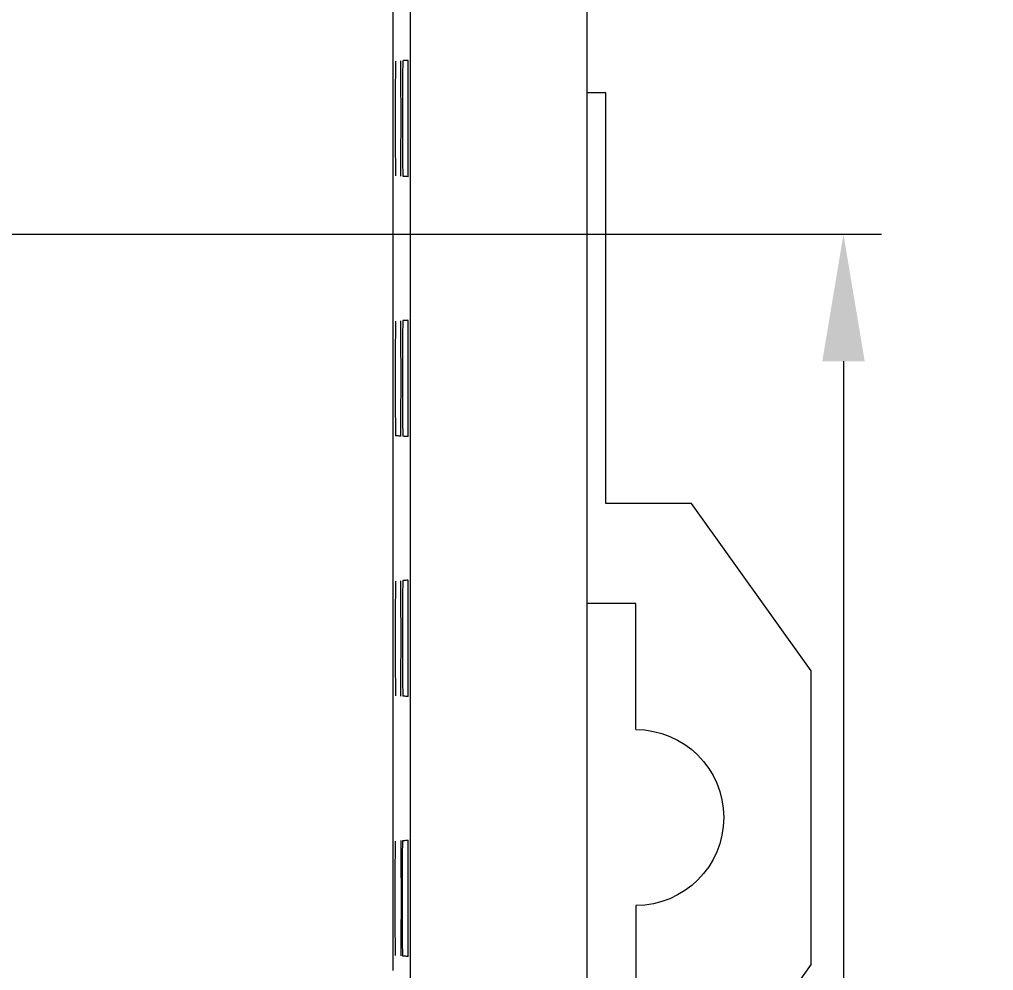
# Model space of a CAD drawing. Header units: millimetres. Extents: x -195 to 1349, y 148 to 750.
# Drawn here: x 1251.84 to 1268.7, y 457.99 to 474.45 of the extents above; entities that cross this region are included whole.
import ezdxf

# ---------------------------------------------------------------- set-up
doc = ezdxf.new("R2010")
doc.units = ezdxf.units.MM
doc.layers.get('0').update_dxf_attribs({"linetype": 'CONTINUOUS'})
doc.layers.get('Defpoints').update_dxf_attribs({"linetype": 'CONTINUOUS'})
doc.layers.add('4', color=7, linetype='CONTINUOUS', true_color=0xffffff)
doc.layers.add('55', color=7, linetype='CONTINUOUS', true_color=0xffffff)
doc.styles.add('ROMANC', font='romanc.shx', dxfattribs={"bigfont": 'gbcbig.shx'})
doc.dimstyles.new('YanXiu', dxfattribs={"dimtxt": 3.5, "dimasz": 2.2, "dimexe": 0.66, "dimexo": 0.66, "dimgap": 0.66, "dimtad": 0, "dimdec": 1, "dimdsep": 46, "dimtxsty": 'ROMANC', "dimcen": 0, "dimclrd": 131, "dimclre": 131, "dimclrt": 42, "dimazin": 2, "dimtfac": 1, "dimtdec": 1, "dimtofl": 0, "dimtmove": 0, "dimatfit": 3, "dimfxl": 1, "dimlwd": 5, "dimlwe": 5, "dimarcsym": 0})

# ---------------------------------------------------------------- blocks, each defined once
blk = doc.blocks.new('*D57')
at = {"color": 131, "lineweight": 5, "transparency": 16777216}
for p, q in [((1258.018, 492.781), (1285.866, 492.781)), ((1285.206, 490.581), (1285.206, 412.229)), ((1285.206, 319.889), (1285.206, 398.242)), ((1258.693, 317.689), (1285.866, 317.689))]:
    blk.add_line(p, q, dxfattribs=at)
at = {"color": 131, "lineweight": 18, "transparency": 16777216}
for points in [[(1284.839, 490.581), (1285.573, 490.581), (1285.206, 492.781)], [(1284.839, 319.889), (1285.573, 319.889), (1285.206, 317.689)]]:
    blk.add_solid(points, dxfattribs=at)
at = {"layer": 'Defpoints', "color": 0, "lineweight": 18, "transparency": 16777216}
for p in [(1257.358, 492.781), (1258.033, 317.689), (1285.206, 317.689)]:
    blk.add_point(p, dxfattribs=at)
at = {"color": 42, "lineweight": 18, "transparency": 16777216, "insert": (1285.206, 405.235), "char_height": 3.5, "attachment_point": 5, "rotation": 90, "style": 'ROMANC'}
blk.add_mtext('175.1', dxfattribs=at)
blk = doc.blocks.new('*D60')
at = {"color": 131, "lineweight": 5, "transparency": 16777216}
for p, q in [((1251.369, 470.733), (1266.762, 470.733)), ((1266.102, 468.533), (1266.102, 409.729)), ((1266.102, 341.938), (1266.102, 400.742)), ((1250.651, 339.738), (1266.762, 339.738))]:
    blk.add_line(p, q, dxfattribs=at)
at = {"color": 131, "lineweight": 18, "transparency": 16777216}
for points in [[(1265.735, 468.533), (1266.469, 468.533), (1266.102, 470.733)], [(1265.735, 341.938), (1266.469, 341.938), (1266.102, 339.738)]]:
    blk.add_solid(points, dxfattribs=at)
at = {"layer": 'Defpoints', "color": 0, "lineweight": 18, "transparency": 16777216}
for p in [(1250.709, 470.733), (1249.991, 339.738), (1266.102, 339.738)]:
    blk.add_point(p, dxfattribs=at)
at = {"color": 42, "lineweight": 18, "transparency": 16777216, "insert": (1266.102, 405.235), "char_height": 3.5, "attachment_point": 5, "rotation": 90, "style": 'ROMANC'}
blk.add_mtext('131', dxfattribs=at)
blk = doc.blocks.new('*D61')
at = {"color": 131, "lineweight": 5, "transparency": 16777216}
for p, q in [((1248.12, 488.732), (1273.648, 488.732)), ((1272.988, 486.532), (1272.988, 410.145)), ((1272.988, 323.939), (1272.988, 400.325)), ((1248.12, 321.739), (1273.648, 321.739))]:
    blk.add_line(p, q, dxfattribs=at)
at = {"color": 131, "lineweight": 18, "transparency": 16777216}
for points in [[(1272.621, 486.532), (1273.355, 486.532), (1272.988, 488.732)], [(1272.621, 323.939), (1273.355, 323.939), (1272.988, 321.739)]]:
    blk.add_solid(points, dxfattribs=at)
at = {"layer": 'Defpoints', "color": 0, "lineweight": 18, "transparency": 16777216}
for p in [(1247.46, 488.732), (1247.46, 321.739), (1272.988, 321.739)]:
    blk.add_point(p, dxfattribs=at)
at = {"color": 42, "lineweight": 18, "transparency": 16777216, "insert": (1272.988, 405.235), "char_height": 3.5, "attachment_point": 5, "rotation": 90, "style": 'ROMANC'}
blk.add_mtext('167', dxfattribs=at)
blk = doc.blocks.new('*D62')
at = {"color": 131, "lineweight": 5, "transparency": 16777216}
for p, q in [((1256.338, 491.231), (1278.941, 491.231)), ((1278.281, 489.031), (1278.281, 410.145)), ((1278.281, 321.439), (1278.281, 400.325)), ((1257.583, 319.239), (1278.941, 319.239))]:
    blk.add_line(p, q, dxfattribs=at)
at = {"color": 131, "lineweight": 18, "transparency": 16777216}
for points in [[(1277.914, 489.031), (1278.648, 489.031), (1278.281, 491.231)], [(1277.914, 321.439), (1278.648, 321.439), (1278.281, 319.239)]]:
    blk.add_solid(points, dxfattribs=at)
at = {"layer": 'Defpoints', "color": 0, "lineweight": 18, "transparency": 16777216}
for p in [(1255.678, 491.231), (1256.923, 319.239), (1278.281, 319.239)]:
    blk.add_point(p, dxfattribs=at)
at = {"color": 42, "lineweight": 18, "transparency": 16777216, "insert": (1278.281, 405.235), "char_height": 3.5, "attachment_point": 5, "rotation": 90, "style": 'ROMANC'}
blk.add_mtext('172', dxfattribs=at)
blk = doc.blocks.new('*D63')
at = {"color": 131, "lineweight": 5, "transparency": 16777216}
for p, q in [((1244.605, 499.735), (1291.557, 499.735)), ((1290.897, 497.535), (1290.897, 410.145)), ((1290.897, 312.935), (1290.897, 400.325)), ((1244.997, 310.735), (1291.557, 310.735))]:
    blk.add_line(p, q, dxfattribs=at)
at = {"color": 131, "lineweight": 18, "transparency": 16777216}
for points in [[(1290.53, 497.535), (1291.264, 497.535), (1290.897, 499.735)], [(1290.53, 312.935), (1291.264, 312.935), (1290.897, 310.735)]]:
    blk.add_solid(points, dxfattribs=at)
at = {"layer": 'Defpoints', "color": 0, "lineweight": 18, "transparency": 16777216}
for p in [(1243.945, 499.735), (1244.337, 310.735), (1290.897, 310.735)]:
    blk.add_point(p, dxfattribs=at)
at = {"color": 42, "lineweight": 18, "transparency": 16777216, "insert": (1290.897, 405.235), "char_height": 3.5, "attachment_point": 5, "rotation": 90, "style": 'ROMANC'}
blk.add_mtext('189', dxfattribs=at)
blk = doc.blocks.new('*D64')
at = {"color": 131, "lineweight": 5, "transparency": 16777216}
for p, q in [((1260.272, 505.033), (1297.486, 505.033)), ((1296.826, 502.833), (1296.826, 412.645)), ((1296.826, 307.638), (1296.826, 397.825)), ((1259.363, 305.438), (1297.486, 305.438))]:
    blk.add_line(p, q, dxfattribs=at)
at = {"color": 131, "lineweight": 18, "transparency": 16777216}
for points in [[(1296.46, 502.833), (1297.193, 502.833), (1296.826, 505.033)], [(1296.46, 307.638), (1297.193, 307.638), (1296.826, 305.438)]]:
    blk.add_solid(points, dxfattribs=at)
at = {"layer": 'Defpoints', "color": 0, "lineweight": 18, "transparency": 16777216}
for p in [(1259.612, 505.033), (1296.826, 505.033), (1258.703, 305.438)]:
    blk.add_point(p, dxfattribs=at)
at = {"color": 42, "lineweight": 18, "transparency": 16777216, "insert": (1296.826, 405.235), "char_height": 3.5, "attachment_point": 5, "rotation": 90, "style": 'ROMANC'}
blk.add_mtext('199.6', dxfattribs=at)

msp = doc.modelspace()

# ---------------------------------------------------------------- linework, layer by layer
at = {"layer": '4', "color": 7, "linetype": 'Continuous', "lineweight": 18}
for p, q in [((1261.659, 493.431), (1261.659, 317.039)), ((1258.609, 317.689), (1258.609, 492.781))]:
    msp.add_line(p, q, dxfattribs=at)
for points, knots in [([(1258.301, 490.882), (1258.301, 480.061), (1258.301, 469.239), (1258.301, 458.274), (1258.301, 458.13), (1258.301, 457.985)], [0, 0, 0, 0, 0.986847, 0.986847, 1, 1, 1, 1]), ([(1258.348, 473.727), (1258.348, 473.727), (1258.348, 473.721), (1258.347, 473.702), (1258.347, 473.694), (1258.347, 473.675), (1258.347, 473.664), (1258.346, 473.639), (1258.346, 473.612), (1258.346, 473.578), (1258.345, 473.551), (1258.345, 473.542), (1258.345, 473.523), (1258.345, 473.513), (1258.345, 473.481), (1258.345, 473.46), (1258.344, 473.391), (1258.344, 473.341), (1258.344, 473.273), (1258.344, 473.26), (1258.344, 473.232), (1258.344, 473.217), (1258.344, 473.174), (1258.344, 473.145), (1258.344, 473.086), (1258.343, 473.055), (1258.343, 473.009), (1258.343, 472.993), (1258.343, 472.961), (1258.343, 472.945), (1258.343, 472.897), (1258.343, 472.833), (1258.343, 472.769), (1258.343, 472.704), (1258.343, 472.671), (1258.343, 472.623), (1258.343, 472.606), (1258.343, 472.574), (1258.343, 472.494), (1258.343, 472.417), (1258.344, 472.342), (1258.344, 472.327), (1258.344, 472.297), (1258.344, 472.283), (1258.344, 472.239), (1258.344, 472.212), (1258.344, 472.131), (1258.344, 472.081), (1258.345, 472.023), (1258.345, 472.012), (1258.345, 471.99), (1258.345, 471.979), (1258.345, 471.948), (1258.345, 471.929), (1258.346, 471.893), (1258.346, 471.876), (1258.346, 471.846), (1258.346, 471.832), (1258.347, 471.807), (1258.347, 471.785), (1258.347, 471.769), (1258.348, 471.756), (1258.348, 471.751), (1258.348, 471.745), (1258.348, 471.743), (1258.348, 471.743)], [0, 0, 0, 0, 0.0625, 0.0625, 0.09375, 0.09375, 0.125, 0.125, 0.15625, 0.1875, 0.1875, 0.203125, 0.203125, 0.21875, 0.21875, 0.25, 0.25, 0.3125, 0.3125, 0.328125, 0.328125, 0.34375, 0.34375, 0.375, 0.375, 0.40625, 0.40625, 0.421875, 0.421875, 0.4375, 0.4375, 0.46875, 0.5, 0.5, 0.53125, 0.53125, 0.546875, 0.546875, 0.5625, 0.625, 0.625, 0.640625, 0.640625, 0.65625, 0.65625, 0.6875, 0.6875, 0.75, 0.75, 0.765625, 0.765625, 0.78125, 0.78125, 0.8125, 0.8125, 0.84375, 0.84375, 0.875, 0.875, 0.90625, 0.9375, 0.9375, 0.96875, 0.96875, 1, 1, 1, 1]), ([(1258.438, 471.737), (1258.438, 471.737), (1258.438, 471.743), (1258.439, 471.762), (1258.439, 471.77), (1258.439, 471.785), (1258.439, 471.79), (1258.439, 471.801), (1258.439, 471.807), (1258.44, 471.825), (1258.44, 471.853), (1258.44, 471.887), (1258.441, 471.914), (1258.441, 471.923), (1258.441, 471.943), (1258.441, 471.953), (1258.441, 471.984), (1258.441, 472.006), (1258.442, 472.075), (1258.442, 472.125), (1258.442, 472.194), (1258.442, 472.208), (1258.442, 472.236), (1258.442, 472.25), (1258.442, 472.293), (1258.442, 472.323), (1258.442, 472.383), (1258.443, 472.413), (1258.443, 472.46), (1258.443, 472.476), (1258.443, 472.508), (1258.443, 472.524), (1258.443, 472.572), (1258.443, 472.637), (1258.443, 472.702), (1258.443, 472.767), (1258.443, 472.8), (1258.443, 472.849), (1258.443, 472.865), (1258.443, 472.898), (1258.443, 472.978), (1258.443, 473.056), (1258.442, 473.132), (1258.442, 473.147), (1258.442, 473.176), (1258.442, 473.191), (1258.442, 473.234), (1258.442, 473.262), (1258.442, 473.344), (1258.442, 473.394), (1258.441, 473.452), (1258.441, 473.464), (1258.441, 473.486), (1258.441, 473.496), (1258.441, 473.527), (1258.441, 473.547), (1258.44, 473.583), (1258.44, 473.6), (1258.44, 473.631), (1258.44, 473.645), (1258.439, 473.67), (1258.439, 473.692), (1258.439, 473.708), (1258.438, 473.721), (1258.438, 473.726), (1258.438, 473.732), (1258.438, 473.734), (1258.438, 473.734)], [0, 0, 0, 0, 0.0625, 0.0625, 0.09375, 0.09375, 0.109375, 0.109375, 0.125, 0.125, 0.15625, 0.1875, 0.1875, 0.203125, 0.203125, 0.21875, 0.21875, 0.25, 0.25, 0.3125, 0.3125, 0.328125, 0.328125, 0.34375, 0.34375, 0.375, 0.375, 0.40625, 0.40625, 0.421875, 0.421875, 0.4375, 0.4375, 0.46875, 0.5, 0.5, 0.53125, 0.53125, 0.546875, 0.546875, 0.5625, 0.625, 0.625, 0.640625, 0.640625, 0.65625, 0.65625, 0.6875, 0.6875, 0.75, 0.75, 0.765625, 0.765625, 0.78125, 0.78125, 0.8125, 0.8125, 0.84375, 0.84375, 0.875, 0.875, 0.90625, 0.9375, 0.9375, 0.96875, 0.96875, 1, 1, 1, 1]), ([(1258.474, 473.736), (1258.474, 473.736), (1258.473, 473.73), (1258.473, 473.711), (1258.473, 473.703), (1258.472, 473.684), (1258.472, 473.672), (1258.472, 473.647), (1258.472, 473.619), (1258.471, 473.586), (1258.471, 473.559), (1258.471, 473.549), (1258.471, 473.53), (1258.471, 473.519), (1258.471, 473.488), (1258.471, 473.466), (1258.47, 473.397), (1258.47, 473.347), (1258.47, 473.278), (1258.47, 473.264), (1258.47, 473.236), (1258.47, 473.222), (1258.469, 473.178), (1258.469, 473.149), (1258.469, 473.089), (1258.469, 473.058), (1258.469, 473.011), (1258.469, 472.995), (1258.469, 472.963), (1258.469, 472.947), (1258.469, 472.899), (1258.469, 472.834), (1258.469, 472.769), (1258.469, 472.704), (1258.469, 472.671), (1258.469, 472.622), (1258.469, 472.605), (1258.469, 472.573), (1258.469, 472.492), (1258.469, 472.414), (1258.469, 472.338), (1258.469, 472.323), (1258.469, 472.293), (1258.469, 472.279), (1258.47, 472.235), (1258.47, 472.207), (1258.47, 472.126), (1258.47, 472.075), (1258.47, 472.017), (1258.471, 472.005), (1258.471, 471.983), (1258.471, 471.973), (1258.471, 471.941), (1258.471, 471.922), (1258.471, 471.886), (1258.471, 471.869), (1258.472, 471.838), (1258.472, 471.824), (1258.472, 471.798), (1258.473, 471.776), (1258.473, 471.76), (1258.473, 471.748), (1258.473, 471.743), (1258.474, 471.736), (1258.474, 471.734), (1258.474, 471.734)], [0, 0, 0, 0, 0.0625, 0.0625, 0.09375, 0.09375, 0.125, 0.125, 0.15625, 0.1875, 0.1875, 0.203125, 0.203125, 0.21875, 0.21875, 0.25, 0.25, 0.3125, 0.3125, 0.328125, 0.328125, 0.34375, 0.34375, 0.375, 0.375, 0.40625, 0.40625, 0.421875, 0.421875, 0.4375, 0.4375, 0.46875, 0.5, 0.5, 0.53125, 0.53125, 0.546875, 0.546875, 0.5625, 0.625, 0.625, 0.640625, 0.640625, 0.65625, 0.65625, 0.6875, 0.6875, 0.75, 0.75, 0.765625, 0.765625, 0.78125, 0.78125, 0.8125, 0.8125, 0.84375, 0.84375, 0.875, 0.875, 0.90625, 0.9375, 0.9375, 0.96875, 0.96875, 1, 1, 1, 1]), ([(1258.563, 473.742), (1258.55, 473.741), (1258.537, 473.741), (1258.514, 473.739), (1258.505, 473.738), (1258.489, 473.737), (1258.481, 473.737), (1258.474, 473.736)], [0, 0, 0, 0, 0.448295, 0.448295, 0.75351, 0.75351, 1, 1, 1, 1]), ([(1258.563, 471.728), (1258.564, 471.728), (1258.564, 471.735), (1258.564, 471.754), (1258.565, 471.762), (1258.565, 471.776), (1258.565, 471.781), (1258.565, 471.793), (1258.565, 471.799), (1258.565, 471.817), (1258.566, 471.846), (1258.566, 471.879), (1258.566, 471.907), (1258.566, 471.916), (1258.566, 471.936), (1258.567, 471.946), (1258.567, 471.978), (1258.567, 472), (1258.567, 472.069), (1258.567, 472.12), (1258.568, 472.189), (1258.568, 472.203), (1258.568, 472.231), (1258.568, 472.246), (1258.568, 472.289), (1258.568, 472.319), (1258.568, 472.38), (1258.568, 472.411), (1258.568, 472.458), (1258.568, 472.474), (1258.568, 472.506), (1258.568, 472.522), (1258.568, 472.571), (1258.569, 472.636), (1258.569, 472.702), (1258.569, 472.767), (1258.569, 472.8), (1258.569, 472.85), (1258.569, 472.866), (1258.568, 472.899), (1258.568, 472.98), (1258.568, 473.059), (1258.568, 473.135), (1258.568, 473.15), (1258.568, 473.18), (1258.568, 473.195), (1258.568, 473.239), (1258.568, 473.267), (1258.567, 473.349), (1258.567, 473.4), (1258.567, 473.459), (1258.567, 473.47), (1258.567, 473.492), (1258.567, 473.503), (1258.566, 473.534), (1258.566, 473.554), (1258.566, 473.591), (1258.566, 473.607), (1258.566, 473.639), (1258.565, 473.653), (1258.565, 473.678), (1258.565, 473.7), (1258.564, 473.716), (1258.564, 473.729), (1258.564, 473.734), (1258.564, 473.741), (1258.563, 473.742), (1258.563, 473.742)], [0, 0, 0, 0, 0.0625, 0.0625, 0.09375, 0.09375, 0.109375, 0.109375, 0.125, 0.125, 0.15625, 0.1875, 0.1875, 0.203125, 0.203125, 0.21875, 0.21875, 0.25, 0.25, 0.3125, 0.3125, 0.328125, 0.328125, 0.34375, 0.34375, 0.375, 0.375, 0.40625, 0.40625, 0.421875, 0.421875, 0.4375, 0.4375, 0.46875, 0.5, 0.5, 0.53125, 0.53125, 0.546875, 0.546875, 0.5625, 0.625, 0.625, 0.640625, 0.640625, 0.65625, 0.65625, 0.6875, 0.6875, 0.75, 0.75, 0.765625, 0.765625, 0.78125, 0.78125, 0.8125, 0.8125, 0.84375, 0.84375, 0.875, 0.875, 0.90625, 0.9375, 0.9375, 0.96875, 0.96875, 1, 1, 1, 1]), ([(1258.563, 471.728), (1258.55, 471.729), (1258.537, 471.73), (1258.514, 471.732), (1258.505, 471.732), (1258.489, 471.733), (1258.481, 471.734), (1258.474, 471.734)], [0, 0, 0, 0, 0.448296, 0.448296, 0.75351, 0.75351, 1, 1, 1, 1]), ([(1258.474, 469.236), (1258.474, 469.236), (1258.473, 469.23), (1258.473, 469.211), (1258.473, 469.203), (1258.472, 469.184), (1258.472, 469.172), (1258.472, 469.147), (1258.472, 469.119), (1258.471, 469.086), (1258.471, 469.059), (1258.471, 469.049), (1258.471, 469.03), (1258.471, 469.019), (1258.471, 468.988), (1258.471, 468.966), (1258.47, 468.897), (1258.47, 468.847), (1258.47, 468.778), (1258.47, 468.764), (1258.47, 468.736), (1258.47, 468.722), (1258.469, 468.678), (1258.469, 468.649), (1258.469, 468.589), (1258.469, 468.558), (1258.469, 468.511), (1258.469, 468.495), (1258.469, 468.463), (1258.469, 468.447), (1258.469, 468.399), (1258.469, 468.334), (1258.469, 468.269), (1258.469, 468.204), (1258.469, 468.171), (1258.469, 468.122), (1258.469, 468.105), (1258.469, 468.073), (1258.469, 467.992), (1258.469, 467.914), (1258.469, 467.838), (1258.469, 467.823), (1258.469, 467.793), (1258.469, 467.779), (1258.47, 467.735), (1258.47, 467.707), (1258.47, 467.626), (1258.47, 467.575), (1258.47, 467.517), (1258.471, 467.505), (1258.471, 467.483), (1258.471, 467.473), (1258.471, 467.441), (1258.471, 467.422), (1258.471, 467.386), (1258.471, 467.369), (1258.472, 467.338), (1258.472, 467.324), (1258.472, 467.298), (1258.473, 467.276), (1258.473, 467.26), (1258.473, 467.248), (1258.473, 467.243), (1258.474, 467.236), (1258.474, 467.234), (1258.474, 467.234)], [0, 0, 0, 0, 0.0625, 0.0625, 0.09375, 0.09375, 0.125, 0.125, 0.15625, 0.1875, 0.1875, 0.203125, 0.203125, 0.21875, 0.21875, 0.25, 0.25, 0.3125, 0.3125, 0.328125, 0.328125, 0.34375, 0.34375, 0.375, 0.375, 0.40625, 0.40625, 0.421875, 0.421875, 0.4375, 0.4375, 0.46875, 0.5, 0.5, 0.53125, 0.53125, 0.546875, 0.546875, 0.5625, 0.625, 0.625, 0.640625, 0.640625, 0.65625, 0.65625, 0.6875, 0.6875, 0.75, 0.75, 0.765625, 0.765625, 0.78125, 0.78125, 0.8125, 0.8125, 0.84375, 0.84375, 0.875, 0.875, 0.90625, 0.9375, 0.9375, 0.96875, 0.96875, 1, 1, 1, 1]), ([(1258.563, 469.242), (1258.55, 469.241), (1258.537, 469.241), (1258.514, 469.239), (1258.505, 469.238), (1258.489, 469.237), (1258.481, 469.237), (1258.474, 469.236)], [0, 0, 0, 0, 0.448295, 0.448295, 0.75351, 0.75351, 1, 1, 1, 1]), ([(1258.563, 467.228), (1258.564, 467.228), (1258.564, 467.235), (1258.564, 467.254), (1258.565, 467.262), (1258.565, 467.276), (1258.565, 467.281), (1258.565, 467.293), (1258.565, 467.299), (1258.565, 467.317), (1258.566, 467.346), (1258.566, 467.379), (1258.566, 467.407), (1258.566, 467.416), (1258.566, 467.436), (1258.567, 467.446), (1258.567, 467.478), (1258.567, 467.5), (1258.567, 467.569), (1258.567, 467.62), (1258.568, 467.689), (1258.568, 467.703), (1258.568, 467.731), (1258.568, 467.746), (1258.568, 467.789), (1258.568, 467.819), (1258.568, 467.88), (1258.568, 467.911), (1258.568, 467.958), (1258.568, 467.974), (1258.568, 468.006), (1258.568, 468.022), (1258.568, 468.071), (1258.569, 468.136), (1258.569, 468.202), (1258.569, 468.267), (1258.569, 468.3), (1258.569, 468.35), (1258.569, 468.366), (1258.568, 468.399), (1258.568, 468.48), (1258.568, 468.559), (1258.568, 468.635), (1258.568, 468.65), (1258.568, 468.68), (1258.568, 468.695), (1258.568, 468.739), (1258.568, 468.767), (1258.567, 468.849), (1258.567, 468.9), (1258.567, 468.959), (1258.567, 468.97), (1258.567, 468.992), (1258.567, 469.003), (1258.566, 469.034), (1258.566, 469.054), (1258.566, 469.091), (1258.566, 469.107), (1258.566, 469.139), (1258.565, 469.153), (1258.565, 469.178), (1258.565, 469.2), (1258.564, 469.216), (1258.564, 469.229), (1258.564, 469.234), (1258.564, 469.241), (1258.563, 469.242), (1258.563, 469.242)], [0, 0, 0, 0, 0.0625, 0.0625, 0.09375, 0.09375, 0.109375, 0.109375, 0.125, 0.125, 0.15625, 0.1875, 0.1875, 0.203125, 0.203125, 0.21875, 0.21875, 0.25, 0.25, 0.3125, 0.3125, 0.328125, 0.328125, 0.34375, 0.34375, 0.375, 0.375, 0.40625, 0.40625, 0.421875, 0.421875, 0.4375, 0.4375, 0.46875, 0.5, 0.5, 0.53125, 0.53125, 0.546875, 0.546875, 0.5625, 0.625, 0.625, 0.640625, 0.640625, 0.65625, 0.65625, 0.6875, 0.6875, 0.75, 0.75, 0.765625, 0.765625, 0.78125, 0.78125, 0.8125, 0.8125, 0.84375, 0.84375, 0.875, 0.875, 0.90625, 0.9375, 0.9375, 0.96875, 0.96875, 1, 1, 1, 1]), ([(1258.348, 469.227), (1258.348, 469.227), (1258.348, 469.221), (1258.347, 469.202), (1258.347, 469.194), (1258.347, 469.175), (1258.347, 469.164), (1258.346, 469.139), (1258.346, 469.112), (1258.346, 469.078), (1258.345, 469.051), (1258.345, 469.042), (1258.345, 469.023), (1258.345, 469.013), (1258.345, 468.981), (1258.345, 468.96), (1258.344, 468.891), (1258.344, 468.841), (1258.344, 468.773), (1258.344, 468.76), (1258.344, 468.732), (1258.344, 468.717), (1258.344, 468.674), (1258.344, 468.645), (1258.344, 468.586), (1258.343, 468.555), (1258.343, 468.509), (1258.343, 468.493), (1258.343, 468.461), (1258.343, 468.445), (1258.343, 468.397), (1258.343, 468.333), (1258.343, 468.269), (1258.343, 468.204), (1258.343, 468.171), (1258.343, 468.123), (1258.343, 468.106), (1258.343, 468.074), (1258.343, 467.994), (1258.343, 467.917), (1258.344, 467.842), (1258.344, 467.827), (1258.344, 467.797), (1258.344, 467.783), (1258.344, 467.739), (1258.344, 467.712), (1258.344, 467.631), (1258.344, 467.581), (1258.345, 467.523), (1258.345, 467.512), (1258.345, 467.49), (1258.345, 467.479), (1258.345, 467.448), (1258.345, 467.429), (1258.346, 467.393), (1258.346, 467.376), (1258.346, 467.346), (1258.346, 467.332), (1258.347, 467.307), (1258.347, 467.285), (1258.347, 467.269), (1258.348, 467.256), (1258.348, 467.251), (1258.348, 467.245), (1258.348, 467.243), (1258.348, 467.243)], [0, 0, 0, 0, 0.0625, 0.0625, 0.09375, 0.09375, 0.125, 0.125, 0.15625, 0.1875, 0.1875, 0.203125, 0.203125, 0.21875, 0.21875, 0.25, 0.25, 0.3125, 0.3125, 0.328125, 0.328125, 0.34375, 0.34375, 0.375, 0.375, 0.40625, 0.40625, 0.421875, 0.421875, 0.4375, 0.4375, 0.46875, 0.5, 0.5, 0.53125, 0.53125, 0.546875, 0.546875, 0.5625, 0.625, 0.625, 0.640625, 0.640625, 0.65625, 0.65625, 0.6875, 0.6875, 0.75, 0.75, 0.765625, 0.765625, 0.78125, 0.78125, 0.8125, 0.8125, 0.84375, 0.84375, 0.875, 0.875, 0.90625, 0.9375, 0.9375, 0.96875, 0.96875, 1, 1, 1, 1]), ([(1258.438, 467.237), (1258.438, 467.237), (1258.438, 467.243), (1258.439, 467.262), (1258.439, 467.27), (1258.439, 467.285), (1258.439, 467.29), (1258.439, 467.301), (1258.439, 467.307), (1258.44, 467.325), (1258.44, 467.353), (1258.44, 467.387), (1258.441, 467.414), (1258.441, 467.423), (1258.441, 467.443), (1258.441, 467.453), (1258.441, 467.484), (1258.441, 467.506), (1258.442, 467.575), (1258.442, 467.625), (1258.442, 467.694), (1258.442, 467.708), (1258.442, 467.736), (1258.442, 467.75), (1258.442, 467.793), (1258.442, 467.823), (1258.442, 467.883), (1258.443, 467.913), (1258.443, 467.96), (1258.443, 467.976), (1258.443, 468.008), (1258.443, 468.024), (1258.443, 468.072), (1258.443, 468.137), (1258.443, 468.202), (1258.443, 468.267), (1258.443, 468.3), (1258.443, 468.349), (1258.443, 468.365), (1258.443, 468.398), (1258.443, 468.478), (1258.443, 468.556), (1258.442, 468.632), (1258.442, 468.647), (1258.442, 468.676), (1258.442, 468.691), (1258.442, 468.734), (1258.442, 468.762), (1258.442, 468.844), (1258.442, 468.894), (1258.441, 468.952), (1258.441, 468.964), (1258.441, 468.986), (1258.441, 468.996), (1258.441, 469.027), (1258.441, 469.047), (1258.44, 469.083), (1258.44, 469.1), (1258.44, 469.131), (1258.44, 469.145), (1258.439, 469.17), (1258.439, 469.192), (1258.439, 469.208), (1258.438, 469.221), (1258.438, 469.226), (1258.438, 469.232), (1258.438, 469.234), (1258.438, 469.234)], [0, 0, 0, 0, 0.0625, 0.0625, 0.09375, 0.09375, 0.109375, 0.109375, 0.125, 0.125, 0.15625, 0.1875, 0.1875, 0.203125, 0.203125, 0.21875, 0.21875, 0.25, 0.25, 0.3125, 0.3125, 0.328125, 0.328125, 0.34375, 0.34375, 0.375, 0.375, 0.40625, 0.40625, 0.421875, 0.421875, 0.4375, 0.4375, 0.46875, 0.5, 0.5, 0.53125, 0.53125, 0.546875, 0.546875, 0.5625, 0.625, 0.625, 0.640625, 0.640625, 0.65625, 0.65625, 0.6875, 0.6875, 0.75, 0.75, 0.765625, 0.765625, 0.78125, 0.78125, 0.8125, 0.8125, 0.84375, 0.84375, 0.875, 0.875, 0.90625, 0.9375, 0.9375, 0.96875, 0.96875, 1, 1, 1, 1]), ([(1258.438, 467.237), (1258.425, 467.238), (1258.413, 467.239), (1258.392, 467.24), (1258.384, 467.241), (1258.366, 467.242), (1258.357, 467.243), (1258.348, 467.243)], [0, 0, 0, 0, 0.406541, 0.406541, 0.703271, 0.703271, 1, 1, 1, 1]), ([(1258.563, 467.228), (1258.55, 467.229), (1258.537, 467.23), (1258.514, 467.232), (1258.505, 467.232), (1258.489, 467.233), (1258.481, 467.234), (1258.474, 467.234)], [0, 0, 0, 0, 0.448296, 0.448296, 0.75351, 0.75351, 1, 1, 1, 1]), ([(1258.348, 464.727), (1258.348, 464.727), (1258.348, 464.721), (1258.347, 464.702), (1258.347, 464.694), (1258.347, 464.675), (1258.347, 464.664), (1258.346, 464.639), (1258.346, 464.612), (1258.346, 464.578), (1258.345, 464.551), (1258.345, 464.542), (1258.345, 464.523), (1258.345, 464.513), (1258.345, 464.481), (1258.345, 464.46), (1258.344, 464.391), (1258.344, 464.341), (1258.344, 464.273), (1258.344, 464.26), (1258.344, 464.232), (1258.344, 464.217), (1258.344, 464.174), (1258.344, 464.145), (1258.344, 464.086), (1258.343, 464.055), (1258.343, 464.009), (1258.343, 463.993), (1258.343, 463.961), (1258.343, 463.945), (1258.343, 463.897), (1258.343, 463.833), (1258.343, 463.769), (1258.343, 463.704), (1258.343, 463.671), (1258.343, 463.623), (1258.343, 463.606), (1258.343, 463.574), (1258.343, 463.494), (1258.343, 463.417), (1258.344, 463.342), (1258.344, 463.327), (1258.344, 463.297), (1258.344, 463.283), (1258.344, 463.239), (1258.344, 463.212), (1258.344, 463.131), (1258.344, 463.081), (1258.345, 463.023), (1258.345, 463.012), (1258.345, 462.99), (1258.345, 462.979), (1258.345, 462.948), (1258.345, 462.929), (1258.346, 462.893), (1258.346, 462.876), (1258.346, 462.846), (1258.346, 462.832), (1258.347, 462.807), (1258.347, 462.785), (1258.347, 462.769), (1258.348, 462.756), (1258.348, 462.751), (1258.348, 462.745), (1258.348, 462.743), (1258.348, 462.743)], [0, 0, 0, 0, 0.0625, 0.0625, 0.09375, 0.09375, 0.125, 0.125, 0.15625, 0.1875, 0.1875, 0.203125, 0.203125, 0.21875, 0.21875, 0.25, 0.25, 0.3125, 0.3125, 0.328125, 0.328125, 0.34375, 0.34375, 0.375, 0.375, 0.40625, 0.40625, 0.421875, 0.421875, 0.4375, 0.4375, 0.46875, 0.5, 0.5, 0.53125, 0.53125, 0.546875, 0.546875, 0.5625, 0.625, 0.625, 0.640625, 0.640625, 0.65625, 0.65625, 0.6875, 0.6875, 0.75, 0.75, 0.765625, 0.765625, 0.78125, 0.78125, 0.8125, 0.8125, 0.84375, 0.84375, 0.875, 0.875, 0.90625, 0.9375, 0.9375, 0.96875, 0.96875, 1, 1, 1, 1]), ([(1258.438, 462.737), (1258.438, 462.737), (1258.438, 462.743), (1258.439, 462.762), (1258.439, 462.77), (1258.439, 462.785), (1258.439, 462.79), (1258.439, 462.801), (1258.439, 462.807), (1258.44, 462.825), (1258.44, 462.853), (1258.44, 462.887), (1258.441, 462.914), (1258.441, 462.923), (1258.441, 462.943), (1258.441, 462.953), (1258.441, 462.984), (1258.441, 463.006), (1258.442, 463.075), (1258.442, 463.125), (1258.442, 463.194), (1258.442, 463.208), (1258.442, 463.236), (1258.442, 463.25), (1258.442, 463.293), (1258.442, 463.323), (1258.442, 463.383), (1258.443, 463.413), (1258.443, 463.46), (1258.443, 463.476), (1258.443, 463.508), (1258.443, 463.524), (1258.443, 463.572), (1258.443, 463.637), (1258.443, 463.702), (1258.443, 463.767), (1258.443, 463.8), (1258.443, 463.849), (1258.443, 463.865), (1258.443, 463.898), (1258.443, 463.978), (1258.443, 464.056), (1258.442, 464.132), (1258.442, 464.147), (1258.442, 464.176), (1258.442, 464.191), (1258.442, 464.234), (1258.442, 464.262), (1258.442, 464.344), (1258.442, 464.394), (1258.441, 464.452), (1258.441, 464.464), (1258.441, 464.486), (1258.441, 464.496), (1258.441, 464.527), (1258.441, 464.547), (1258.44, 464.583), (1258.44, 464.6), (1258.44, 464.631), (1258.44, 464.645), (1258.439, 464.67), (1258.439, 464.692), (1258.439, 464.708), (1258.438, 464.721), (1258.438, 464.726), (1258.438, 464.732), (1258.438, 464.734), (1258.438, 464.734)], [0, 0, 0, 0, 0.0625, 0.0625, 0.09375, 0.09375, 0.109375, 0.109375, 0.125, 0.125, 0.15625, 0.1875, 0.1875, 0.203125, 0.203125, 0.21875, 0.21875, 0.25, 0.25, 0.3125, 0.3125, 0.328125, 0.328125, 0.34375, 0.34375, 0.375, 0.375, 0.40625, 0.40625, 0.421875, 0.421875, 0.4375, 0.4375, 0.46875, 0.5, 0.5, 0.53125, 0.53125, 0.546875, 0.546875, 0.5625, 0.625, 0.625, 0.640625, 0.640625, 0.65625, 0.65625, 0.6875, 0.6875, 0.75, 0.75, 0.765625, 0.765625, 0.78125, 0.78125, 0.8125, 0.8125, 0.84375, 0.84375, 0.875, 0.875, 0.90625, 0.9375, 0.9375, 0.96875, 0.96875, 1, 1, 1, 1]), ([(1258.474, 464.736), (1258.474, 464.736), (1258.473, 464.73), (1258.473, 464.711), (1258.473, 464.703), (1258.472, 464.684), (1258.472, 464.672), (1258.472, 464.647), (1258.472, 464.619), (1258.471, 464.586), (1258.471, 464.559), (1258.471, 464.549), (1258.471, 464.53), (1258.471, 464.519), (1258.471, 464.488), (1258.471, 464.466), (1258.47, 464.397), (1258.47, 464.347), (1258.47, 464.278), (1258.47, 464.264), (1258.47, 464.236), (1258.47, 464.222), (1258.469, 464.178), (1258.469, 464.149), (1258.469, 464.089), (1258.469, 464.058), (1258.469, 464.011), (1258.469, 463.995), (1258.469, 463.963), (1258.469, 463.947), (1258.469, 463.899), (1258.469, 463.834), (1258.469, 463.769), (1258.469, 463.704), (1258.469, 463.671), (1258.469, 463.622), (1258.469, 463.605), (1258.469, 463.573), (1258.469, 463.492), (1258.469, 463.414), (1258.469, 463.338), (1258.469, 463.323), (1258.469, 463.293), (1258.469, 463.279), (1258.47, 463.235), (1258.47, 463.207), (1258.47, 463.126), (1258.47, 463.075), (1258.47, 463.017), (1258.471, 463.005), (1258.471, 462.983), (1258.471, 462.973), (1258.471, 462.941), (1258.471, 462.922), (1258.471, 462.886), (1258.471, 462.869), (1258.472, 462.838), (1258.472, 462.824), (1258.472, 462.798), (1258.473, 462.776), (1258.473, 462.76), (1258.473, 462.748), (1258.473, 462.743), (1258.474, 462.736), (1258.474, 462.734), (1258.474, 462.734)], [0, 0, 0, 0, 0.0625, 0.0625, 0.09375, 0.09375, 0.125, 0.125, 0.15625, 0.1875, 0.1875, 0.203125, 0.203125, 0.21875, 0.21875, 0.25, 0.25, 0.3125, 0.3125, 0.328125, 0.328125, 0.34375, 0.34375, 0.375, 0.375, 0.40625, 0.40625, 0.421875, 0.421875, 0.4375, 0.4375, 0.46875, 0.5, 0.5, 0.53125, 0.53125, 0.546875, 0.546875, 0.5625, 0.625, 0.625, 0.640625, 0.640625, 0.65625, 0.65625, 0.6875, 0.6875, 0.75, 0.75, 0.765625, 0.765625, 0.78125, 0.78125, 0.8125, 0.8125, 0.84375, 0.84375, 0.875, 0.875, 0.90625, 0.9375, 0.9375, 0.96875, 0.96875, 1, 1, 1, 1]), ([(1258.563, 464.742), (1258.55, 464.741), (1258.537, 464.741), (1258.514, 464.739), (1258.505, 464.738), (1258.489, 464.737), (1258.481, 464.737), (1258.474, 464.736)], [0, 0, 0, 0, 0.448295, 0.448295, 0.75351, 0.75351, 1, 1, 1, 1]), ([(1258.563, 462.728), (1258.564, 462.728), (1258.564, 462.735), (1258.564, 462.754), (1258.565, 462.762), (1258.565, 462.776), (1258.565, 462.781), (1258.565, 462.793), (1258.565, 462.799), (1258.565, 462.817), (1258.566, 462.846), (1258.566, 462.879), (1258.566, 462.907), (1258.566, 462.916), (1258.566, 462.936), (1258.567, 462.946), (1258.567, 462.978), (1258.567, 463), (1258.567, 463.069), (1258.567, 463.12), (1258.568, 463.189), (1258.568, 463.203), (1258.568, 463.231), (1258.568, 463.246), (1258.568, 463.289), (1258.568, 463.319), (1258.568, 463.38), (1258.568, 463.411), (1258.568, 463.458), (1258.568, 463.474), (1258.568, 463.506), (1258.568, 463.522), (1258.568, 463.571), (1258.569, 463.636), (1258.569, 463.702), (1258.569, 463.767), (1258.569, 463.8), (1258.569, 463.85), (1258.569, 463.866), (1258.568, 463.899), (1258.568, 463.98), (1258.568, 464.059), (1258.568, 464.135), (1258.568, 464.15), (1258.568, 464.18), (1258.568, 464.195), (1258.568, 464.239), (1258.568, 464.267), (1258.567, 464.349), (1258.567, 464.4), (1258.567, 464.459), (1258.567, 464.47), (1258.567, 464.492), (1258.567, 464.503), (1258.566, 464.534), (1258.566, 464.554), (1258.566, 464.591), (1258.566, 464.607), (1258.566, 464.639), (1258.565, 464.653), (1258.565, 464.678), (1258.565, 464.7), (1258.564, 464.716), (1258.564, 464.729), (1258.564, 464.734), (1258.564, 464.741), (1258.563, 464.742), (1258.563, 464.742)], [0, 0, 0, 0, 0.0625, 0.0625, 0.09375, 0.09375, 0.109375, 0.109375, 0.125, 0.125, 0.15625, 0.1875, 0.1875, 0.203125, 0.203125, 0.21875, 0.21875, 0.25, 0.25, 0.3125, 0.3125, 0.328125, 0.328125, 0.34375, 0.34375, 0.375, 0.375, 0.40625, 0.40625, 0.421875, 0.421875, 0.4375, 0.4375, 0.46875, 0.5, 0.5, 0.53125, 0.53125, 0.546875, 0.546875, 0.5625, 0.625, 0.625, 0.640625, 0.640625, 0.65625, 0.65625, 0.6875, 0.6875, 0.75, 0.75, 0.765625, 0.765625, 0.78125, 0.78125, 0.8125, 0.8125, 0.84375, 0.84375, 0.875, 0.875, 0.90625, 0.9375, 0.9375, 0.96875, 0.96875, 1, 1, 1, 1]), ([(1258.563, 462.728), (1258.55, 462.729), (1258.537, 462.73), (1258.514, 462.732), (1258.505, 462.732), (1258.489, 462.733), (1258.481, 462.734), (1258.474, 462.734)], [0, 0, 0, 0, 0.448296, 0.448296, 0.75351, 0.75351, 1, 1, 1, 1]), ([(1258.348, 458.243), (1258.348, 458.243), (1258.348, 458.245), (1258.348, 458.251), (1258.348, 458.256), (1258.347, 458.269), (1258.347, 458.285), (1258.347, 458.307), (1258.346, 458.332), (1258.346, 458.346), (1258.346, 458.376), (1258.346, 458.393), (1258.345, 458.429), (1258.345, 458.448), (1258.345, 458.479), (1258.345, 458.49), (1258.345, 458.512), (1258.345, 458.523), (1258.344, 458.581), (1258.344, 458.631), (1258.344, 458.712), (1258.344, 458.739), (1258.344, 458.783), (1258.344, 458.797), (1258.344, 458.827), (1258.344, 458.842), (1258.343, 458.917), (1258.343, 458.994), (1258.343, 459.074), (1258.343, 459.106), (1258.343, 459.123), (1258.343, 459.171), (1258.343, 459.204), (1258.343, 459.269), (1258.343, 459.333), (1258.343, 459.397), (1258.343, 459.445), (1258.343, 459.461), (1258.343, 459.493), (1258.343, 459.509), (1258.343, 459.555), (1258.344, 459.586), (1258.344, 459.645), (1258.344, 459.674), (1258.344, 459.717), (1258.344, 459.732), (1258.344, 459.76), (1258.344, 459.773), (1258.344, 459.841), (1258.344, 459.891), (1258.345, 459.96), (1258.345, 459.981), (1258.345, 460.013), (1258.345, 460.023), (1258.345, 460.042), (1258.345, 460.051), (1258.346, 460.078), (1258.346, 460.112), (1258.346, 460.139), (1258.347, 460.164), (1258.347, 460.175), (1258.347, 460.194), (1258.347, 460.202), (1258.348, 460.221), (1258.348, 460.227), (1258.348, 460.227)], [0, 0, 0, 0, 0.03125, 0.03125, 0.0625, 0.0625, 0.09375, 0.125, 0.125, 0.15625, 0.15625, 0.1875, 0.1875, 0.21875, 0.21875, 0.234375, 0.234375, 0.25, 0.25, 0.3125, 0.3125, 0.34375, 0.34375, 0.359375, 0.359375, 0.375, 0.375, 0.4375, 0.453125, 0.453125, 0.46875, 0.46875, 0.5, 0.5, 0.53125, 0.5625, 0.5625, 0.578125, 0.578125, 0.59375, 0.59375, 0.625, 0.625, 0.65625, 0.65625, 0.671875, 0.671875, 0.6875, 0.6875, 0.75, 0.75, 0.78125, 0.78125, 0.796875, 0.796875, 0.8125, 0.8125, 0.84375, 0.875, 0.875, 0.90625, 0.90625, 0.9375, 0.9375, 1, 1, 1, 1]), ([(1258.438, 460.234), (1258.438, 460.234), (1258.438, 460.227), (1258.439, 460.208), (1258.439, 460.2), (1258.439, 460.181), (1258.439, 460.17), (1258.44, 460.133), (1258.44, 460.102), (1258.441, 460.057), (1258.441, 460.047), (1258.441, 460.028), (1258.441, 460.018), (1258.441, 459.986), (1258.441, 459.964), (1258.442, 459.895), (1258.442, 459.845), (1258.442, 459.777), (1258.442, 459.763), (1258.442, 459.735), (1258.442, 459.72), (1258.442, 459.677), (1258.442, 459.648), (1258.442, 459.588), (1258.443, 459.557), (1258.443, 459.51), (1258.443, 459.494), (1258.443, 459.463), (1258.443, 459.446), (1258.443, 459.366), (1258.443, 459.301), (1258.443, 459.203), (1258.443, 459.171), (1258.443, 459.122), (1258.443, 459.105), (1258.443, 459.073), (1258.443, 459.057), (1258.443, 458.977), (1258.443, 458.914), (1258.442, 458.839), (1258.442, 458.824), (1258.442, 458.794), (1258.442, 458.779), (1258.442, 458.736), (1258.442, 458.708), (1258.442, 458.627), (1258.442, 458.576), (1258.441, 458.506), (1258.441, 458.484), (1258.441, 458.443), (1258.441, 458.424), (1258.44, 458.388), (1258.44, 458.371), (1258.44, 458.34), (1258.44, 458.326), (1258.439, 458.288), (1258.439, 458.269), (1258.438, 458.25), (1258.438, 458.245), (1258.438, 458.239), (1258.438, 458.237), (1258.438, 458.237)], [0, 0, 0, 0, 0.0625, 0.0625, 0.09375, 0.09375, 0.125, 0.125, 0.1875, 0.1875, 0.203125, 0.203125, 0.21875, 0.21875, 0.25, 0.25, 0.3125, 0.3125, 0.328125, 0.328125, 0.34375, 0.34375, 0.375, 0.375, 0.40625, 0.40625, 0.421875, 0.421875, 0.4375, 0.4375, 0.5, 0.5, 0.53125, 0.53125, 0.546875, 0.546875, 0.5625, 0.5625, 0.625, 0.625, 0.640625, 0.640625, 0.65625, 0.65625, 0.6875, 0.6875, 0.75, 0.75, 0.78125, 0.78125, 0.8125, 0.8125, 0.84375, 0.84375, 0.875, 0.875, 0.9375, 0.9375, 0.96875, 0.96875, 1, 1, 1, 1]), ([(1258.474, 458.234), (1258.474, 458.235), (1258.473, 458.241), (1258.473, 458.26), (1258.473, 458.268), (1258.472, 458.287), (1258.472, 458.298), (1258.472, 458.336), (1258.471, 458.367), (1258.471, 458.412), (1258.471, 458.422), (1258.471, 458.441), (1258.471, 458.451), (1258.471, 458.483), (1258.471, 458.505), (1258.47, 458.574), (1258.47, 458.624), (1258.47, 458.693), (1258.47, 458.707), (1258.47, 458.735), (1258.47, 458.749), (1258.469, 458.793), (1258.469, 458.822), (1258.469, 458.882), (1258.469, 458.913), (1258.469, 458.96), (1258.469, 458.976), (1258.469, 459.008), (1258.469, 459.024), (1258.469, 459.104), (1258.469, 459.169), (1258.469, 459.267), (1258.469, 459.3), (1258.469, 459.349), (1258.469, 459.366), (1258.469, 459.398), (1258.469, 459.414), (1258.469, 459.495), (1258.469, 459.557), (1258.469, 459.633), (1258.469, 459.648), (1258.469, 459.677), (1258.469, 459.692), (1258.47, 459.736), (1258.47, 459.764), (1258.47, 459.845), (1258.47, 459.896), (1258.471, 459.966), (1258.471, 459.988), (1258.471, 460.029), (1258.471, 460.049), (1258.471, 460.085), (1258.471, 460.102), (1258.472, 460.133), (1258.472, 460.147), (1258.472, 460.185), (1258.473, 460.204), (1258.473, 460.223), (1258.473, 460.228), (1258.474, 460.235), (1258.474, 460.236), (1258.474, 460.236)], [0, 0, 0, 0, 0.0625, 0.0625, 0.09375, 0.09375, 0.125, 0.125, 0.1875, 0.1875, 0.203125, 0.203125, 0.21875, 0.21875, 0.25, 0.25, 0.3125, 0.3125, 0.328125, 0.328125, 0.34375, 0.34375, 0.375, 0.375, 0.40625, 0.40625, 0.421875, 0.421875, 0.4375, 0.4375, 0.5, 0.5, 0.53125, 0.53125, 0.546875, 0.546875, 0.5625, 0.5625, 0.625, 0.625, 0.640625, 0.640625, 0.65625, 0.65625, 0.6875, 0.6875, 0.75, 0.75, 0.78125, 0.78125, 0.8125, 0.8125, 0.84375, 0.84375, 0.875, 0.875, 0.9375, 0.9375, 0.96875, 0.96875, 1, 1, 1, 1]), ([(1258.474, 460.236), (1258.481, 460.237), (1258.489, 460.237), (1258.505, 460.238), (1258.514, 460.239), (1258.537, 460.241), (1258.55, 460.241), (1258.563, 460.242)], [0, 0, 0, 0, 0.24649, 0.24649, 0.551705, 0.551705, 1, 1, 1, 1]), ([(1258.563, 458.228), (1258.564, 458.228), (1258.564, 458.235), (1258.564, 458.254), (1258.565, 458.262), (1258.565, 458.276), (1258.565, 458.281), (1258.565, 458.293), (1258.565, 458.299), (1258.565, 458.317), (1258.566, 458.346), (1258.566, 458.379), (1258.566, 458.407), (1258.566, 458.416), (1258.566, 458.436), (1258.567, 458.446), (1258.567, 458.478), (1258.567, 458.5), (1258.567, 458.569), (1258.567, 458.62), (1258.568, 458.689), (1258.568, 458.703), (1258.568, 458.731), (1258.568, 458.746), (1258.568, 458.789), (1258.568, 458.819), (1258.568, 458.88), (1258.568, 458.911), (1258.568, 458.958), (1258.568, 458.974), (1258.568, 459.006), (1258.568, 459.022), (1258.568, 459.071), (1258.569, 459.136), (1258.569, 459.202), (1258.569, 459.267), (1258.569, 459.3), (1258.569, 459.35), (1258.569, 459.366), (1258.568, 459.399), (1258.568, 459.48), (1258.568, 459.559), (1258.568, 459.635), (1258.568, 459.65), (1258.568, 459.68), (1258.568, 459.695), (1258.568, 459.739), (1258.568, 459.767), (1258.567, 459.849), (1258.567, 459.9), (1258.567, 459.959), (1258.567, 459.97), (1258.567, 459.992), (1258.567, 460.003), (1258.566, 460.034), (1258.566, 460.054), (1258.566, 460.091), (1258.566, 460.107), (1258.566, 460.139), (1258.565, 460.153), (1258.565, 460.178), (1258.565, 460.2), (1258.564, 460.216), (1258.564, 460.229), (1258.564, 460.234), (1258.564, 460.241), (1258.563, 460.242), (1258.563, 460.242)], [0, 0, 0, 0, 0.0625, 0.0625, 0.09375, 0.09375, 0.109375, 0.109375, 0.125, 0.125, 0.15625, 0.1875, 0.1875, 0.203125, 0.203125, 0.21875, 0.21875, 0.25, 0.25, 0.3125, 0.3125, 0.328125, 0.328125, 0.34375, 0.34375, 0.375, 0.375, 0.40625, 0.40625, 0.421875, 0.421875, 0.4375, 0.4375, 0.46875, 0.5, 0.5, 0.53125, 0.53125, 0.546875, 0.546875, 0.5625, 0.625, 0.625, 0.640625, 0.640625, 0.65625, 0.65625, 0.6875, 0.6875, 0.75, 0.75, 0.765625, 0.765625, 0.78125, 0.78125, 0.8125, 0.8125, 0.84375, 0.84375, 0.875, 0.875, 0.90625, 0.9375, 0.9375, 0.96875, 0.96875, 1, 1, 1, 1]), ([(1258.563, 458.228), (1258.55, 458.229), (1258.537, 458.23), (1258.514, 458.232), (1258.505, 458.232), (1258.489, 458.233), (1258.481, 458.234), (1258.474, 458.234)], [0, 0, 0, 0, 0.448296, 0.448296, 0.75351, 0.75351, 1, 1, 1, 1])]:
    msp.add_open_spline(points, degree=3, knots=knots, dxfattribs=at)
at = {"layer": '55', "color": 7, "linetype": 'Continuous', "lineweight": 18}
for p, q in [((1261.989, 473.181), (1261.659, 473.181)), ((1261.989, 466.069), (1261.989, 473.181)), ((1263.471, 466.069), (1261.989, 466.069)), ((1265.545, 463.173), (1263.471, 466.069)), ((1262.505, 464.341), (1261.659, 464.341)), ((1262.505, 462.157), (1262.505, 464.341)), ((1265.545, 458.093), (1265.545, 463.173)), ((1262.505, 459.109), (1262.505, 456.925)), ((1265.545, 458.093), (1263.471, 455.197))]:
    msp.add_line(p, q, dxfattribs=at)
at = {"layer": '55', "color": 7, "linetype": 'Continuous', "lineweight": 18, "extrusion": (0, 0, -1)}
msp.add_arc((-1262.505, 460.633), 1.524, 90, 270, dxfattribs=at)

# ---------------------------------------------------------------- dimensions: what is measured, and where the dimension line sits
at = {"lineweight": 18}
for base, p1, p2, picture, middle in [((1296.826, 505.033), (1258.703, 305.438), (1259.612, 505.033), '*D64', (1296.826, 405.235)), ((1278.281, 319.239), (1255.678, 491.231), (1256.923, 319.239), '*D62', (1278.281, 405.235)), ((1272.988, 321.739), (1247.46, 488.732), (1247.46, 321.739), '*D61', (1272.988, 405.235)), ((1266.102, 339.738), (1250.709, 470.733), (1249.991, 339.738), '*D60', (1266.102, 405.235))]:
    dim = msp.add_linear_dim(base=base, p1=p1, p2=p2, angle=90, dimstyle='YanXiu', dxfattribs=at)
    dim.commit()
    dim.dimension.update_dxf_attribs({"geometry": picture, "text_midpoint": middle})
for base, p1, p2, picture, middle in [((1290.897, 310.735), (1243.945, 499.735), (1244.337, 310.735), '*D63', (1290.897, 405.235)), ((1285.206, 317.689), (1257.358, 492.781), (1258.033, 317.689), '*D57', (1285.206, 405.235))]:
    dim = msp.add_linear_dim(base=base, p1=p1, p2=p2, angle=90, dimstyle='YanXiu', dxfattribs=at)
    dim.commit()
    dim.dimension.update_dxf_attribs({"geometry": picture, "text_midpoint": middle, "dimtype": 160})

doc.saveas('drawing.dxf')
